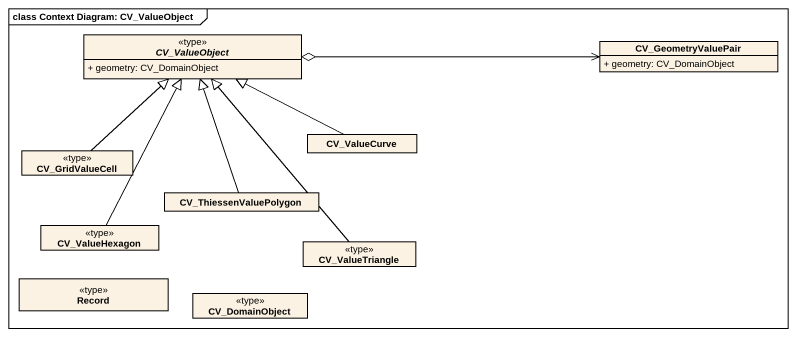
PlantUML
@startuml
mainframe class Context Diagram: CV_ValueObject
hide circle
hide empty members
skinparam classAttributeIconSize 0
abstract class CV_ValueObject <<type>> {
  + geometry: CV_DomainObject
}
class CV_GeometryValuePair {
  + geometry: CV_DomainObject
}
class CV_GridValueCell <<type>>
class CV_ValueCurve
class CV_ThiessenValuePolygon
class CV_ValueHexagon <<type>>
class CV_ValueTriangle <<type>>
class "Record" as Record_ <<type>>
class CV_DomainObject <<type>>
CV_GeometryValuePair <-left-o CV_ValueObject
CV_GridValueCell -up-|> CV_ValueObject
CV_ValueCurve -left-|> CV_ValueObject
CV_ThiessenValuePolygon -up-|> CV_ValueObject
CV_ValueHexagon -up-|> CV_ValueObject
CV_ValueTriangle -up-|> CV_ValueObject
@enduml
